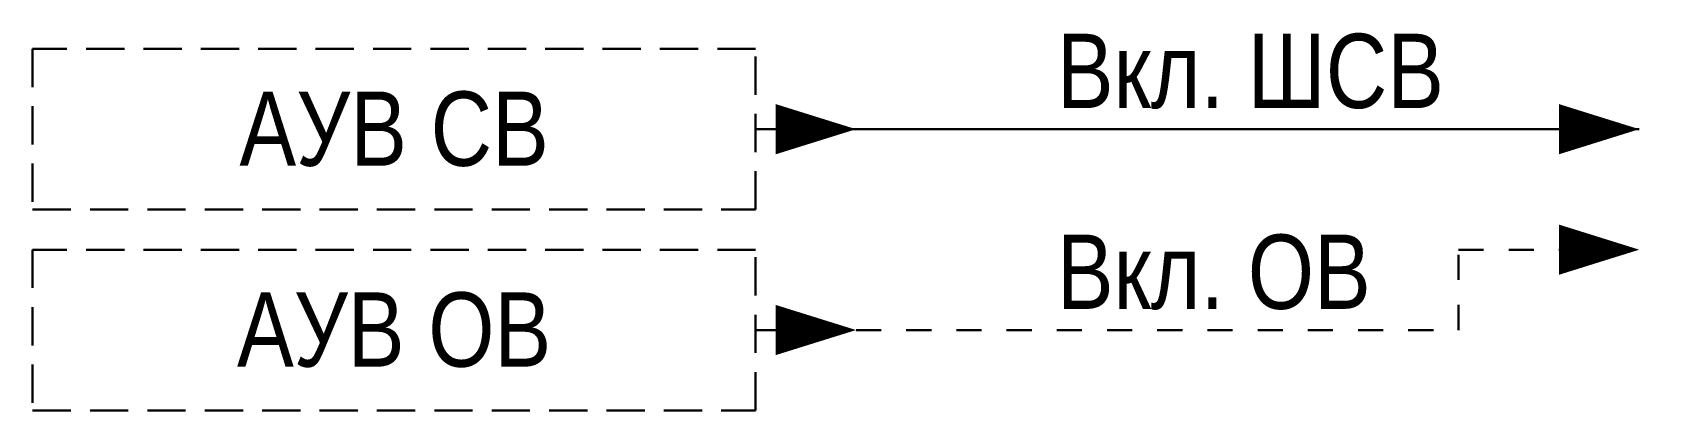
# Model space of a CAD drawing. Header units: millimetres. Extents: x -2550 to 7325, y -3772 to 3128.
# Drawn here: x -2067 to -1985.8, y -226 to -207.2 of the extents above; entities that cross this region are included whole.
import ezdxf

# ---------------------------------------------------------------- set-up
doc = ezdxf.new("R2010")
doc.units = ezdxf.units.MM
doc.linetypes.add('JIS_02_1.2', pattern=[2.5, 1.25, -1.25])
doc.linetypes.add('штриховая2', pattern=[9.525, 6.35, -3.175])
doc.layers.add('Основная', color=7, linetype='Continuous', lineweight=30)
doc.layers.add('Цепи внешние', color=84, linetype='Continuous', lineweight=30)
doc.styles.add('Narrow', font='ARIALN.TTF')

msp = doc.modelspace()

# ---------------------------------------------------------------- linework, layer by layer
at = {"layer": 'Цепи внешние', "linetype": 'штриховая2', "ltscale": 0.3}
for points in [[(-2031, -208), (-2067, -208), (-2067, -216), (-2031, -216)], [(-2031, -218), (-2067, -218), (-2067, -226), (-2031, -226)]]:
    msp.add_lwpolyline(points, close=True, dxfattribs=at)
at = {"layer": 'Цепи внешние', "ltscale": 0.3}
for points in [[(-2026, -212, 0, 2.5, 0), (-2030, -212, 0, 0, 0)], [(-1987, -212, 0, 2.5, 0), (-1991, -212, 0, 0, 0)], [(-1987, -218, 0, 2.5, 0), (-1991, -218, 0, 0, 0)], [(-2026, -222, 0, 2.5, 0), (-2030, -222, 0, 0, 0)]]:
    msp.add_lwpolyline(points, format="xyseb", dxfattribs=at)
at = {"layer": 'Цепи внешние'}
msp.add_lwpolyline([(-2031, -212), (-1987, -212)], dxfattribs=at)
at = {"layer": 'Цепи внешние', "linetype": 'JIS_02_1.2'}
for points in [[(-1996, -222), (-1996, -218)], [(-1996, -218), (-1987, -218)], [(-2031, -222), (-1996, -222)]]:
    msp.add_lwpolyline(points, dxfattribs=at)

# ---------------------------------------------------------------- texts
at = {"layer": 'Основная', "char_height": 3.7, "style": 'Narrow'}
for s, insert, width, attachment_point in [('Вкл. ШСВ', (-2016, -211), 77, 7), ('АУВ СВ', (-2049, -212), 36, 5), ('Вкл. ОВ', (-2016, -221), 77, 7), ('АУВ ОВ', (-2049, -222), 36, 5)]:
    msp.add_mtext(s, dxfattribs=dict(at, insert=insert, width=width, attachment_point=attachment_point))

doc.saveas('drawing.dxf')
